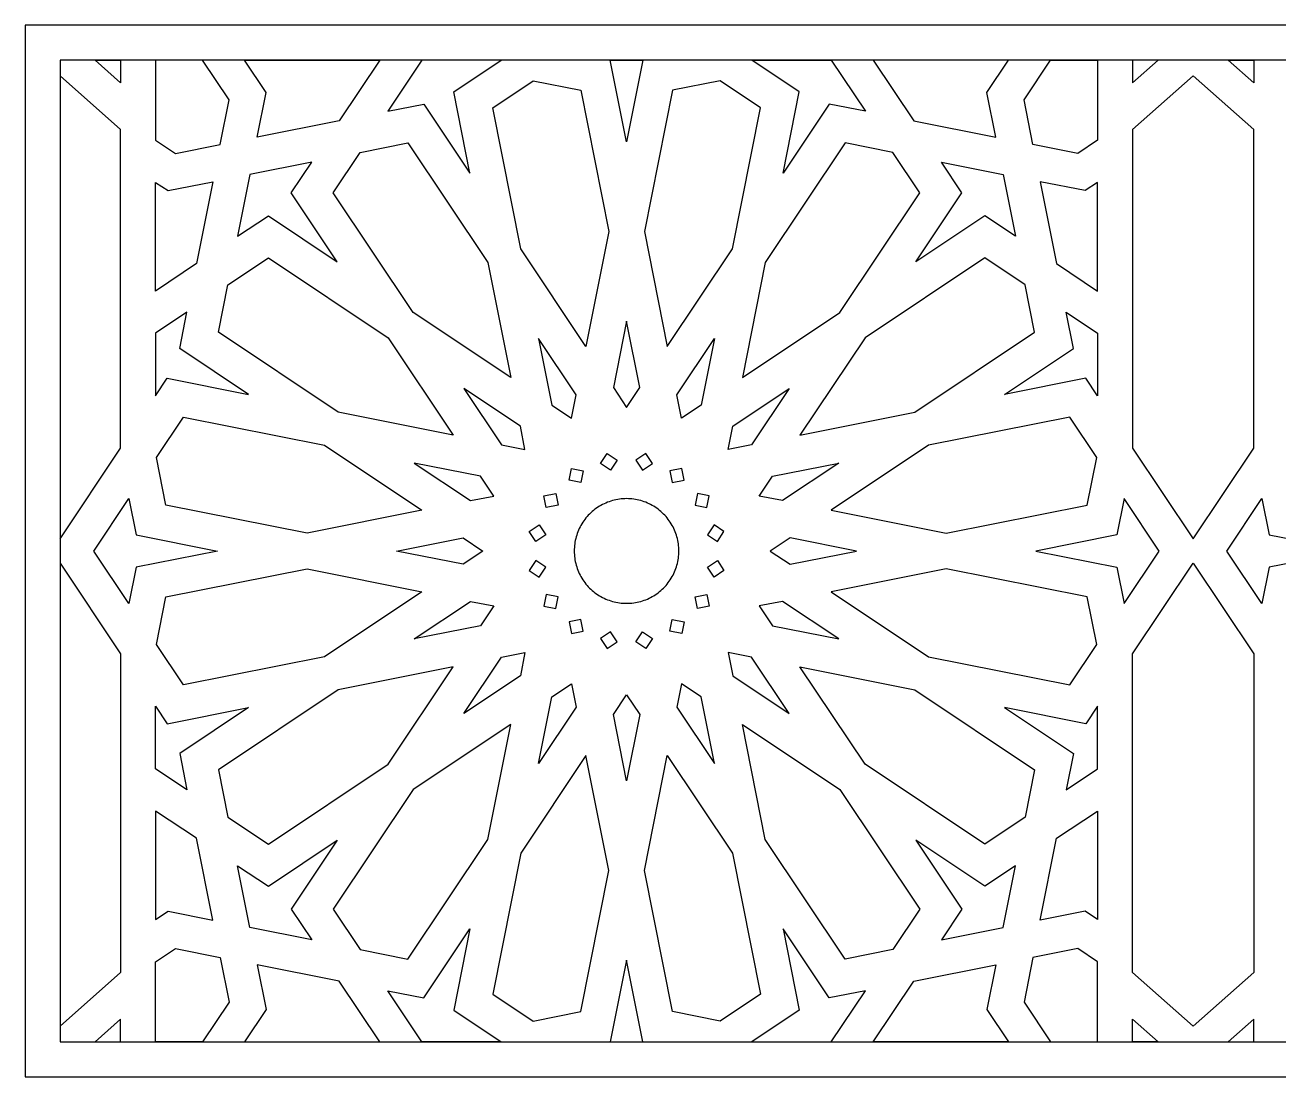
# Model space of a CAD drawing. Header units: millimetres. Extents: x 9700 to 11242, y 212 to 679.
# Drawn here: x 9700 to 10257, y 212 to 679 of the extents above; entities that cross this region are included whole.
import ezdxf

# ---------------------------------------------------------------- set-up
doc = ezdxf.new("R2010")
doc.units = ezdxf.units.MM
doc.layers.get('0').update_dxf_attribs({"color": 1, "true_color": 0xff0000})

msp = doc.modelspace()

# ---------------------------------------------------------------- linework, layer by layer
for p, q in [((11242.07, 679.32), (9699.81, 679.32)), ((9699.81, 679.32), (9699.81, 211.69)), ((11226.53, 663.77), (9715.35, 663.77)), ((9715.35, 663.77), (9715.35, 227.23)), ((9742.29, 653.7), (9730.9, 663.77)), ((9730.9, 663.77), (9742.29, 663.77)), ((9742.29, 663.77), (9742.29, 653.7)), ((9778.69, 663.77), (9757.84, 663.77)), ((9757.84, 663.77), (9757.84, 628.08)), ((9790.52, 646.08), (9778.69, 663.77)), ((9807.02, 649.36), (9797.39, 663.77)), ((9797.39, 663.77), (9857.57, 663.77)), ((9857.57, 663.77), (9839.47, 636.69)), ((9876.26, 663.77), (9861.03, 640.97)), ((9911.51, 663.77), (9876.26, 663.77)), ((9890.42, 649.68), (9911.51, 663.77)), ((9967.21, 627.39), (9959.98, 663.77)), ((9959.98, 663.77), (9967.21, 663.77)), ((9967.21, 663.77), (9974.45, 663.77)), ((9974.45, 663.77), (9967.21, 627.39)), ((10044.01, 649.68), (10022.92, 663.77)), ((10022.92, 663.77), (10058.17, 663.77)), ((10058.17, 663.77), (10073.4, 640.97)), ((10137.04, 663.77), (10076.86, 663.77)), ((10076.86, 663.77), (10094.96, 636.69)), ((10127.41, 649.36), (10137.04, 663.77)), ((10143.91, 646.08), (10155.73, 663.77)), ((10155.73, 663.77), (10176.59, 663.77)), ((10176.59, 663.77), (10176.59, 628.08)), ((10192.14, 663.77), (10192.14, 653.7)), ((10192.14, 653.7), (10203.53, 663.77)), ((10203.53, 663.77), (10192.14, 663.77)), ((10246.02, 653.7), (10234.62, 663.77)), ((10234.62, 663.77), (10246.02, 663.77)), ((10246.02, 663.77), (10246.02, 653.7)), ((9742.29, 632.95), (9715.35, 656.77)), ((9907.69, 642.53), (9925.64, 654.52)), ((9925.64, 654.52), (9946.81, 650.31)), ((10008.79, 654.52), (9987.62, 650.31)), ((10026.74, 642.53), (10008.79, 654.52)), ((10219.08, 656.77), (10192.14, 632.95)), ((10246.02, 632.95), (10219.08, 656.77)), ((9803.06, 629.44), (9807.02, 649.36)), ((9897.61, 613.54), (9890.42, 649.68)), ((9946.81, 650.31), (9959.29, 587.55)), ((9987.62, 650.31), (9975.14, 587.55)), ((10036.82, 613.54), (10044.01, 649.68)), ((10131.37, 629.44), (10127.41, 649.36)), ((9786.56, 626.16), (9790.52, 646.08)), ((9861.03, 640.97), (9877.14, 644.18)), ((9877.14, 644.18), (9897.61, 613.54)), ((9920.18, 579.77), (9907.69, 642.53)), ((10014.25, 579.77), (10026.74, 642.53)), ((10057.29, 644.18), (10036.82, 613.54)), ((10073.4, 640.97), (10057.29, 644.18)), ((10147.87, 626.16), (10143.91, 646.08)), ((9839.47, 636.69), (9803.06, 629.44)), ((10094.96, 636.69), (10131.37, 629.44)), ((9742.29, 491.25), (9742.29, 632.95)), ((10192.14, 632.95), (10192.14, 491.25)), ((10246.02, 491.25), (10246.02, 632.95)), ((9757.84, 628.08), (9766.64, 622.2)), ((9766.64, 622.2), (9786.56, 626.16)), ((9848.82, 622.7), (9869.98, 626.91)), ((9869.98, 626.91), (9905.53, 573.7)), ((10064.44, 626.91), (10028.89, 573.7)), ((10085.61, 622.7), (10064.44, 626.91)), ((10167.79, 622.2), (10147.87, 626.16)), ((10176.59, 628.08), (10167.79, 622.2)), ((9836.83, 604.75), (9848.82, 622.7)), ((10097.6, 604.75), (10085.61, 622.7)), ((9827.26, 618.41), (9799.77, 612.94)), ((9818.13, 604.75), (9827.26, 618.41)), ((10116.3, 604.75), (10107.17, 618.41)), ((10107.17, 618.41), (10134.65, 612.94)), ((9757.84, 561.09), (9757.84, 609.39)), ((9757.84, 609.39), (9763.36, 605.7)), ((9763.36, 605.7), (9783.27, 609.66)), ((9783.27, 609.66), (9776.03, 573.25)), ((9799.77, 612.94), (9794.31, 585.46)), ((10134.65, 612.94), (10140.12, 585.46)), ((10171.07, 605.7), (10151.16, 609.66)), ((10151.16, 609.66), (10158.4, 573.25)), ((10176.59, 609.39), (10171.07, 605.7)), ((10176.59, 561.09), (10176.59, 609.39)), ((9838.6, 574.11), (9818.13, 604.75)), ((9872.38, 551.55), (9836.83, 604.75)), ((10062.05, 551.55), (10097.6, 604.75)), ((10095.83, 574.11), (10116.3, 604.75)), ((9794.31, 585.46), (9807.97, 594.58)), ((9807.97, 594.58), (9838.6, 574.11)), ((10126.46, 594.58), (10095.83, 574.11)), ((10140.12, 585.46), (10126.46, 594.58)), ((9959.29, 587.55), (9949.12, 536.44)), ((9975.14, 587.55), (9985.3, 536.44)), ((9949.12, 536.44), (9920.18, 579.77)), ((9985.3, 536.44), (10014.25, 579.77)), ((9790.02, 563.9), (9807.97, 575.89)), ((9807.97, 575.89), (9861.17, 540.34)), ((10126.46, 575.89), (10073.26, 540.34)), ((10144.41, 563.9), (10126.46, 575.89)), ((9776.03, 573.25), (9757.84, 561.09)), ((9905.53, 573.7), (9915.7, 522.6)), ((10028.89, 573.7), (10018.73, 522.6)), ((10158.4, 573.25), (10176.59, 561.09)), ((9785.81, 542.73), (9790.02, 563.9)), ((10148.62, 542.73), (10144.41, 563.9)), ((9771.74, 551.69), (9757.84, 542.39)), ((9768.54, 535.58), (9771.74, 551.69)), ((9915.7, 522.6), (9872.38, 551.55)), ((9967.21, 547.71), (9961.34, 518.17)), ((9973.09, 518.17), (9967.21, 547.71)), ((10018.73, 522.6), (10062.05, 551.55)), ((10165.89, 535.58), (10162.69, 551.69)), ((10162.69, 551.69), (10176.59, 542.39)), ((9757.84, 542.39), (9757.84, 514.51)), ((9839.01, 507.18), (9785.81, 542.73)), ((10095.42, 507.18), (10148.62, 542.73)), ((10176.59, 542.39), (10176.59, 514.51)), ((9799.17, 515.11), (9768.54, 535.58)), ((9861.17, 540.34), (9890.12, 497.02)), ((9944.84, 514.88), (9928.1, 539.93)), ((9928.1, 539.93), (9933.98, 510.39)), ((9989.59, 514.88), (10006.33, 539.93)), ((10006.33, 539.93), (10000.45, 510.39)), ((10073.26, 540.34), (10044.31, 497.02)), ((10135.25, 515.11), (10165.89, 535.58)), ((9757.84, 514.51), (9763.04, 522.29)), ((9763.04, 522.29), (9799.17, 515.11)), ((10171.39, 522.29), (10135.25, 515.11)), ((10176.59, 514.51), (10171.39, 522.29)), ((9894.94, 517.77), (9911.68, 492.73)), ((9919.99, 501.04), (9894.94, 517.77)), ((9942.77, 504.51), (9944.84, 514.88)), ((9961.34, 518.17), (9967.21, 509.37)), ((9967.21, 509.37), (9973.09, 518.17)), ((9991.66, 504.51), (9989.59, 514.88)), ((10014.44, 501.04), (10039.49, 517.77)), ((10039.49, 517.77), (10022.75, 492.73)), ((9933.98, 510.39), (9942.77, 504.51)), ((10000.45, 510.39), (9991.66, 504.51)), ((9758.2, 487.08), (9770.19, 505.02)), ((9770.19, 505.02), (9832.95, 492.54)), ((9890.12, 497.02), (9839.01, 507.18)), ((10044.31, 497.02), (10095.42, 507.18)), ((10164.24, 505.02), (10101.48, 492.54)), ((10176.23, 487.08), (10164.24, 505.02)), ((9922.05, 490.66), (9919.99, 501.04)), ((10012.38, 490.66), (10014.44, 501.04)), ((9715.35, 450.93), (9742.29, 491.25)), ((9832.95, 492.54), (9876.27, 463.59)), ((9911.68, 492.73), (9922.05, 490.66)), ((10022.75, 492.73), (10012.38, 490.66)), ((10101.48, 492.54), (10058.16, 463.59)), ((10192.14, 491.25), (10219.08, 450.93)), ((10219.08, 450.93), (10246.02, 491.25)), ((9762.41, 465.91), (9758.2, 487.08)), ((9955.63, 484.38), (9958.6, 488.82)), ((9958.6, 488.82), (9963.03, 485.86)), ((9963.03, 485.86), (9960.07, 481.42)), ((9975.83, 488.82), (9971.4, 485.86)), ((9971.4, 485.86), (9974.36, 481.42)), ((9978.79, 484.38), (9975.83, 488.82)), ((10172.02, 465.91), (10176.23, 487.08)), ((9872.79, 484.62), (9897.83, 467.88)), ((9902.33, 478.74), (9872.79, 484.62)), ((9941.64, 476.99), (9942.68, 482.22)), ((9942.68, 482.22), (9947.91, 481.18)), ((9947.91, 481.18), (9946.87, 475.95)), ((9960.07, 481.42), (9955.63, 484.38)), ((9974.36, 481.42), (9978.79, 484.38)), ((9991.75, 482.22), (9986.52, 481.18)), ((9986.52, 481.18), (9987.56, 475.95)), ((9992.79, 476.99), (9991.75, 482.22)), ((10032.1, 478.74), (10061.64, 484.62)), ((10061.64, 484.62), (10036.6, 467.88)), ((9908.21, 469.94), (9902.33, 478.74)), ((9946.87, 475.95), (9941.64, 476.99)), ((9987.56, 475.95), (9992.79, 476.99)), ((10026.22, 469.94), (10032.1, 478.74)), ((9730.42, 445.5), (9745.99, 468.8)), ((9745.99, 468.8), (9749.19, 452.69)), ((9897.83, 467.88), (9908.21, 469.94)), ((9930.49, 470.04), (9935.72, 471.08)), ((9931.53, 464.81), (9930.49, 470.04)), ((9935.72, 471.08), (9936.76, 465.85)), ((9962.48, 468.28), (9961.71, 468.11)), ((9963.26, 468.43), (9962.48, 468.28)), ((9964.05, 468.55), (9963.26, 468.43)), ((9964.83, 468.65), (9964.05, 468.55)), ((9965.63, 468.71), (9964.83, 468.65)), ((9966.42, 468.75), (9965.63, 468.71)), ((9967.21, 468.77), (9966.42, 468.75)), ((9968.01, 468.75), (9967.21, 468.77)), ((9968.8, 468.71), (9968.01, 468.75)), ((9969.59, 468.65), (9968.8, 468.71)), ((9970.38, 468.55), (9969.59, 468.65)), ((9971.17, 468.43), (9970.38, 468.55)), ((9971.95, 468.28), (9971.17, 468.43)), ((9972.72, 468.11), (9971.95, 468.28)), ((9998.71, 471.08), (9997.66, 465.85)), ((10003.94, 470.04), (9998.71, 471.08)), ((10002.9, 464.81), (10003.94, 470.04)), ((10036.6, 467.88), (10026.22, 469.94)), ((10188.44, 468.8), (10185.24, 452.69)), ((10204.01, 445.5), (10188.44, 468.8)), ((10234.14, 445.5), (10249.71, 468.8)), ((10249.71, 468.8), (10252.92, 452.69)), ((9825.17, 453.43), (9762.41, 465.91)), ((9876.27, 463.59), (9825.17, 453.43)), ((9936.76, 465.85), (9931.53, 464.81)), ((9951.92, 463.04), (9951.33, 462.51)), ((9952.53, 463.55), (9951.92, 463.04)), ((9953.16, 464.04), (9952.53, 463.55)), ((9953.8, 464.51), (9953.16, 464.04)), ((9954.45, 464.96), (9953.8, 464.51)), ((9955.13, 465.38), (9954.45, 464.96)), ((9955.81, 465.78), (9955.13, 465.38)), ((9956.51, 466.16), (9955.81, 465.78)), ((9957.22, 466.51), (9956.51, 466.16)), ((9957.94, 466.84), (9957.22, 466.51)), ((9958.68, 467.15), (9957.94, 466.84)), ((9959.42, 467.42), (9958.68, 467.15)), ((9960.18, 467.68), (9959.42, 467.42)), ((9960.94, 467.91), (9960.18, 467.68)), ((9961.71, 468.11), (9960.94, 467.91)), ((9973.49, 467.91), (9972.72, 468.11)), ((9974.25, 467.68), (9973.49, 467.91)), ((9975.01, 467.42), (9974.25, 467.68)), ((9975.75, 467.15), (9975.01, 467.42)), ((9976.48, 466.84), (9975.75, 467.15)), ((9977.21, 466.51), (9976.48, 466.84)), ((9977.92, 466.16), (9977.21, 466.51)), ((9978.62, 465.78), (9977.92, 466.16)), ((9979.3, 465.38), (9978.62, 465.78)), ((9979.97, 464.96), (9979.3, 465.38)), ((9980.63, 464.51), (9979.97, 464.96)), ((9981.27, 464.04), (9980.63, 464.51)), ((9981.9, 463.55), (9981.27, 464.04)), ((9982.51, 463.04), (9981.9, 463.55)), ((9983.09, 462.51), (9982.51, 463.04)), ((9997.66, 465.85), (10002.9, 464.81)), ((10058.16, 463.59), (10109.26, 453.43)), ((10109.26, 453.43), (10172.02, 465.91)), ((9947.34, 457.59), (9946.93, 456.9)), ((9947.76, 458.26), (9947.34, 457.59)), ((9948.21, 458.92), (9947.76, 458.26)), ((9948.68, 459.56), (9948.21, 458.92)), ((9949.17, 460.18), (9948.68, 459.56)), ((9949.68, 460.79), (9949.17, 460.18)), ((9950.21, 461.38), (9949.68, 460.79)), ((9950.76, 461.95), (9950.21, 461.38)), ((9951.33, 462.51), (9950.76, 461.95)), ((9983.67, 461.95), (9983.09, 462.51)), ((9984.22, 461.38), (9983.67, 461.95)), ((9984.75, 460.79), (9984.22, 461.38)), ((9985.26, 460.18), (9984.75, 460.79)), ((9985.75, 459.56), (9985.26, 460.18)), ((9986.22, 458.92), (9985.75, 459.56)), ((9986.67, 458.26), (9986.22, 458.92)), ((9987.09, 457.59), (9986.67, 458.26)), ((9987.49, 456.9), (9987.09, 457.59)), ((9749.19, 452.69), (9785.33, 445.5)), ((9923.9, 454.12), (9928.33, 457.08)), ((9926.86, 449.68), (9923.9, 454.12)), ((9931.3, 452.65), (9926.86, 449.68)), ((9928.33, 457.08), (9931.3, 452.65)), ((9944.81, 451.78), (9944.61, 451.01)), ((9945.04, 452.54), (9944.81, 451.78)), ((9945.29, 453.29), (9945.04, 452.54)), ((9945.57, 454.04), (9945.29, 453.29)), ((9945.87, 454.77), (9945.57, 454.04)), ((9946.2, 455.49), (9945.87, 454.77)), ((9946.56, 456.21), (9946.2, 455.49)), ((9946.93, 456.9), (9946.56, 456.21)), ((9987.87, 456.21), (9987.49, 456.9)), ((9988.23, 455.49), (9987.87, 456.21)), ((9988.55, 454.77), (9988.23, 455.49)), ((9988.86, 454.04), (9988.55, 454.77)), ((9989.14, 453.29), (9988.86, 454.04)), ((9989.39, 452.54), (9989.14, 453.29)), ((9989.62, 451.78), (9989.39, 452.54)), ((9989.82, 451.01), (9989.62, 451.78)), ((10006.1, 457.08), (10003.13, 452.65)), ((10003.13, 452.65), (10007.57, 449.68)), ((10010.53, 454.12), (10006.1, 457.08)), ((10007.57, 449.68), (10010.53, 454.12)), ((10185.24, 452.69), (10149.1, 445.5)), ((10252.92, 452.69), (10289.05, 445.5)), ((9865, 445.5), (9894.55, 451.38)), ((9894.55, 451.38), (9903.34, 445.5)), ((9943.96, 446.3), (9943.95, 445.5)), ((9944, 447.09), (9943.96, 446.3)), ((9944.07, 447.88), (9944, 447.09)), ((9944.16, 448.67), (9944.07, 447.88)), ((9944.29, 449.45), (9944.16, 448.67)), ((9944.43, 450.24), (9944.29, 449.45)), ((9944.61, 451.01), (9944.43, 450.24)), ((9989.99, 450.24), (9989.82, 451.01)), ((9990.14, 449.45), (9989.99, 450.24)), ((9990.26, 448.67), (9990.14, 449.45)), ((9990.36, 447.88), (9990.26, 448.67)), ((9990.43, 447.09), (9990.36, 447.88)), ((9990.47, 446.3), (9990.43, 447.09)), ((9990.48, 445.5), (9990.47, 446.3)), ((10039.88, 451.38), (10031.08, 445.5)), ((10069.42, 445.5), (10039.88, 451.38)), ((9745.99, 422.2), (9730.42, 445.5)), ((9785.33, 445.5), (9749.19, 438.31)), ((9894.55, 439.62), (9865, 445.5)), ((9903.34, 445.5), (9894.55, 439.62)), ((9926.86, 441.32), (9923.9, 436.89)), ((9931.3, 438.36), (9926.86, 441.32)), ((9943.95, 445.5), (9943.96, 444.71)), ((9943.96, 444.71), (9944, 443.91)), ((9944, 443.91), (9944.07, 443.12)), ((9944.07, 443.12), (9944.16, 442.33)), ((9944.16, 442.33), (9944.29, 441.55)), ((9944.29, 441.55), (9944.43, 440.77)), ((9944.43, 440.77), (9944.61, 439.99)), ((9989.82, 439.99), (9989.99, 440.77)), ((9989.99, 440.77), (9990.14, 441.55)), ((9990.14, 441.55), (9990.26, 442.33)), ((9990.26, 442.33), (9990.36, 443.12)), ((9990.36, 443.12), (9990.43, 443.91)), ((9990.43, 443.91), (9990.47, 444.71)), ((9990.47, 444.71), (9990.48, 445.5)), ((10003.13, 438.36), (10007.57, 441.32)), ((10007.57, 441.32), (10010.53, 436.89)), ((10031.08, 445.5), (10039.88, 439.62)), ((10039.88, 439.62), (10069.42, 445.5)), ((10149.1, 445.5), (10185.24, 438.31)), ((10188.44, 422.2), (10204.01, 445.5)), ((10249.71, 422.2), (10234.14, 445.5)), ((10289.05, 445.5), (10252.92, 438.31)), ((9715.35, 440.07), (9742.29, 399.76)), ((9749.19, 438.31), (9745.99, 422.2)), ((9762.41, 425.09), (9825.17, 437.58)), ((9825.17, 437.58), (9876.27, 427.41)), ((9923.9, 436.89), (9928.33, 433.92)), ((9928.33, 433.92), (9931.3, 438.36)), ((9944.61, 439.99), (9944.81, 439.22)), ((9944.81, 439.22), (9945.04, 438.46)), ((9945.04, 438.46), (9945.29, 437.71)), ((9945.29, 437.71), (9945.57, 436.97)), ((9945.57, 436.97), (9945.87, 436.23)), ((9945.87, 436.23), (9946.2, 435.51)), ((9946.2, 435.51), (9946.56, 434.8)), ((9946.56, 434.8), (9946.93, 434.1)), ((9987.49, 434.1), (9987.87, 434.8)), ((9987.87, 434.8), (9988.23, 435.51)), ((9988.23, 435.51), (9988.55, 436.23)), ((9988.55, 436.23), (9988.86, 436.97)), ((9988.86, 436.97), (9989.14, 437.71)), ((9989.14, 437.71), (9989.39, 438.46)), ((9989.39, 438.46), (9989.62, 439.22)), ((9989.62, 439.22), (9989.82, 439.99)), ((10006.1, 433.92), (10003.13, 438.36)), ((10010.53, 436.89), (10006.1, 433.92)), ((10109.26, 437.58), (10058.16, 427.41)), ((10172.02, 425.09), (10109.26, 437.58)), ((10185.24, 438.31), (10188.44, 422.2)), ((10192.14, 399.76), (10219.08, 440.07)), ((10219.08, 440.07), (10246.02, 399.76)), ((10252.92, 438.31), (10249.71, 422.2)), ((9946.93, 434.1), (9947.34, 433.41)), ((9947.34, 433.41), (9947.76, 432.74)), ((9947.76, 432.74), (9948.21, 432.08)), ((9948.21, 432.08), (9948.68, 431.44)), ((9948.68, 431.44), (9949.17, 430.82)), ((9949.17, 430.82), (9949.68, 430.21)), ((9949.68, 430.21), (9950.21, 429.62)), ((9950.21, 429.62), (9950.76, 429.05)), ((9983.67, 429.05), (9984.22, 429.62)), ((9984.22, 429.62), (9984.75, 430.21)), ((9984.75, 430.21), (9985.26, 430.82)), ((9985.26, 430.82), (9985.75, 431.44)), ((9985.75, 431.44), (9986.22, 432.08)), ((9986.22, 432.08), (9986.67, 432.74)), ((9986.67, 432.74), (9987.09, 433.41)), ((9987.09, 433.41), (9987.49, 434.1)), ((9758.2, 403.93), (9762.41, 425.09)), ((9876.27, 427.41), (9832.95, 398.46)), ((9931.53, 426.2), (9930.49, 420.96)), ((9936.76, 425.16), (9931.53, 426.2)), ((9935.72, 419.92), (9936.76, 425.16)), ((9950.76, 429.05), (9951.33, 428.5)), ((9951.33, 428.5), (9951.92, 427.97)), ((9951.92, 427.97), (9952.53, 427.45)), ((9952.53, 427.45), (9953.16, 426.96)), ((9953.16, 426.96), (9953.8, 426.49)), ((9953.8, 426.49), (9954.45, 426.05)), ((9954.45, 426.05), (9955.13, 425.62)), ((9955.13, 425.62), (9955.81, 425.22)), ((9955.81, 425.22), (9956.51, 424.84)), ((9956.51, 424.84), (9957.22, 424.49)), ((9957.22, 424.49), (9957.94, 424.16)), ((9957.94, 424.16), (9958.68, 423.86)), ((9958.68, 423.86), (9959.42, 423.58)), ((9975.01, 423.58), (9975.75, 423.86)), ((9975.75, 423.86), (9976.48, 424.16)), ((9976.48, 424.16), (9977.21, 424.49)), ((9977.21, 424.49), (9977.92, 424.84)), ((9977.92, 424.84), (9978.62, 425.22)), ((9978.62, 425.22), (9979.3, 425.62)), ((9979.3, 425.62), (9979.97, 426.05)), ((9979.97, 426.05), (9980.63, 426.49)), ((9980.63, 426.49), (9981.27, 426.96)), ((9981.27, 426.96), (9981.9, 427.45)), ((9981.9, 427.45), (9982.51, 427.97)), ((9982.51, 427.97), (9983.09, 428.5)), ((9983.09, 428.5), (9983.67, 429.05)), ((9997.66, 425.16), (10002.9, 426.2)), ((9998.71, 419.92), (9997.66, 425.16)), ((10002.9, 426.2), (10003.94, 420.96)), ((10058.16, 427.41), (10101.48, 398.46)), ((10176.23, 403.93), (10172.02, 425.09)), ((9872.79, 406.39), (9897.83, 423.12)), ((9897.83, 423.12), (9908.21, 421.06)), ((9908.21, 421.06), (9902.33, 412.26)), ((9930.49, 420.96), (9935.72, 419.92)), ((9959.42, 423.58), (9960.18, 423.33)), ((9960.18, 423.33), (9960.94, 423.1)), ((9960.94, 423.1), (9961.71, 422.9)), ((9961.71, 422.9), (9962.48, 422.72)), ((9962.48, 422.72), (9963.26, 422.57)), ((9963.26, 422.57), (9964.05, 422.45)), ((9964.05, 422.45), (9964.83, 422.36)), ((9964.83, 422.36), (9965.63, 422.29)), ((9965.63, 422.29), (9966.42, 422.25)), ((9966.42, 422.25), (9967.21, 422.24)), ((9967.21, 422.24), (9968.01, 422.25)), ((9968.01, 422.25), (9968.8, 422.29)), ((9968.8, 422.29), (9969.59, 422.36)), ((9969.59, 422.36), (9970.38, 422.45)), ((9970.38, 422.45), (9971.17, 422.57)), ((9971.17, 422.57), (9971.95, 422.72)), ((9971.95, 422.72), (9972.72, 422.9)), ((9972.72, 422.9), (9973.49, 423.1)), ((9973.49, 423.1), (9974.25, 423.33)), ((9974.25, 423.33), (9975.01, 423.58)), ((10003.94, 420.96), (9998.71, 419.92)), ((10036.6, 423.12), (10026.22, 421.06)), ((10026.22, 421.06), (10032.1, 412.26)), ((10061.64, 406.39), (10036.6, 423.12)), ((9946.87, 415.05), (9941.64, 414.01)), ((9941.64, 414.01), (9942.68, 408.78)), ((9947.91, 409.82), (9946.87, 415.05)), ((9986.52, 409.82), (9987.56, 415.05)), ((9987.56, 415.05), (9992.79, 414.01)), ((9992.79, 414.01), (9991.75, 408.78)), ((9902.33, 412.26), (9872.79, 406.39)), ((9942.68, 408.78), (9947.91, 409.82)), ((9960.07, 409.58), (9955.63, 406.62)), ((9963.03, 405.15), (9960.07, 409.58)), ((9971.4, 405.15), (9974.36, 409.58)), ((9974.36, 409.58), (9978.79, 406.62)), ((9991.75, 408.78), (9986.52, 409.82)), ((10032.1, 412.26), (10061.64, 406.39)), ((9770.19, 385.98), (9758.2, 403.93)), ((9955.63, 406.62), (9958.6, 402.19)), ((9958.6, 402.19), (9963.03, 405.15)), ((9975.83, 402.19), (9971.4, 405.15)), ((9978.79, 406.62), (9975.83, 402.19)), ((10164.24, 385.98), (10176.23, 403.93)), ((9742.29, 399.76), (9742.29, 258.06)), ((9832.95, 398.46), (9770.19, 385.98)), ((9894.94, 373.23), (9911.68, 398.28)), ((9911.68, 398.28), (9922.05, 400.34)), ((9922.05, 400.34), (9919.99, 389.96)), ((10022.75, 398.28), (10012.38, 400.34)), ((10012.38, 400.34), (10014.44, 389.96)), ((10039.49, 373.23), (10022.75, 398.28)), ((10101.48, 398.46), (10164.24, 385.98)), ((10192.14, 258.06), (10192.14, 399.76)), ((10246.02, 399.76), (10246.02, 258.06)), ((9890.12, 393.99), (9839.01, 383.82)), ((9861.17, 350.66), (9890.12, 393.99)), ((10073.26, 350.66), (10044.31, 393.99)), ((10044.31, 393.99), (10095.42, 383.82)), ((9919.99, 389.96), (9894.94, 373.23)), ((9933.98, 380.62), (9942.77, 386.49)), ((9942.77, 386.49), (9944.84, 376.12)), ((9991.66, 386.49), (9989.59, 376.12)), ((10000.45, 380.62), (9991.66, 386.49)), ((10014.44, 389.96), (10039.49, 373.23)), ((9839.01, 383.82), (9785.81, 348.27)), ((9928.1, 351.07), (9933.98, 380.62)), ((9961.34, 372.84), (9967.21, 381.63)), ((9967.21, 381.63), (9973.09, 372.84)), ((10006.33, 351.07), (10000.45, 380.62)), ((10095.42, 383.82), (10148.62, 348.27)), ((9757.84, 348.61), (9757.84, 376.49)), ((9757.84, 376.49), (9763.04, 368.71)), ((9763.04, 368.71), (9799.17, 375.9)), ((9799.17, 375.9), (9768.54, 355.43)), ((9944.84, 376.12), (9928.1, 351.07)), ((9989.59, 376.12), (10006.33, 351.07)), ((10171.39, 368.71), (10135.25, 375.9)), ((10135.25, 375.9), (10165.89, 355.43)), ((10176.59, 376.49), (10171.39, 368.71)), ((10176.59, 348.61), (10176.59, 376.49)), ((9915.7, 368.4), (9872.38, 339.46)), ((9905.53, 317.3), (9915.7, 368.4)), ((9967.21, 343.29), (9961.34, 372.84)), ((9973.09, 372.84), (9967.21, 343.29)), ((10028.89, 317.3), (10018.73, 368.4)), ((10018.73, 368.4), (10062.05, 339.46)), ((9768.54, 355.43), (9771.74, 339.32)), ((9949.12, 354.56), (9920.18, 311.23)), ((9959.29, 303.45), (9949.12, 354.56)), ((9975.14, 303.45), (9985.3, 354.56)), ((9985.3, 354.56), (10014.25, 311.23)), ((10165.89, 355.43), (10162.69, 339.32)), ((9771.74, 339.32), (9757.84, 348.61)), ((9785.81, 348.27), (9790.02, 327.1)), ((9807.97, 315.11), (9861.17, 350.66)), ((10126.46, 315.11), (10073.26, 350.66)), ((10148.62, 348.27), (10144.41, 327.1)), ((10162.69, 339.32), (10176.59, 348.61)), ((9872.38, 339.46), (9836.83, 286.25)), ((10062.05, 339.46), (10097.6, 286.25)), ((9776.03, 317.76), (9757.84, 329.91)), ((9757.84, 329.91), (9757.84, 281.62)), ((10158.4, 317.76), (10176.59, 329.91)), ((10176.59, 329.91), (10176.59, 281.62)), ((9790.02, 327.1), (9807.97, 315.11)), ((10144.41, 327.1), (10126.46, 315.11)), ((9783.27, 281.34), (9776.03, 317.76)), ((10151.16, 281.34), (10158.4, 317.76)), ((9807.97, 296.42), (9838.6, 316.89)), ((9838.6, 316.89), (9818.13, 286.25)), ((9869.98, 264.1), (9905.53, 317.3)), ((10064.44, 264.1), (10028.89, 317.3)), ((10126.46, 296.42), (10095.83, 316.89)), ((10095.83, 316.89), (10116.3, 286.25)), ((9920.18, 311.23), (9907.69, 248.48)), ((10014.25, 311.23), (10026.74, 248.48)), ((9794.31, 305.54), (9807.97, 296.42)), ((9799.77, 278.06), (9794.31, 305.54)), ((9946.81, 240.7), (9959.29, 303.45)), ((9987.62, 240.7), (9975.14, 303.45)), ((10140.12, 305.54), (10126.46, 296.42)), ((10134.65, 278.06), (10140.12, 305.54)), ((9757.84, 281.62), (9763.36, 285.31)), ((9763.36, 285.31), (9783.27, 281.34)), ((9818.13, 286.25), (9827.26, 272.6)), ((9836.83, 286.25), (9848.82, 268.31)), ((10097.6, 286.25), (10085.61, 268.31)), ((10116.3, 286.25), (10107.17, 272.6)), ((10171.07, 285.31), (10151.16, 281.34)), ((10176.59, 281.62), (10171.07, 285.31)), ((9827.26, 272.6), (9799.77, 278.06)), ((9877.14, 246.82), (9897.61, 277.46)), ((9897.61, 277.46), (9890.42, 241.32)), ((10057.29, 246.82), (10036.82, 277.46)), ((10036.82, 277.46), (10044.01, 241.32)), ((10107.17, 272.6), (10134.65, 278.06)), ((9757.84, 262.92), (9766.64, 268.8)), ((9766.64, 268.8), (9786.56, 264.84)), ((9848.82, 268.31), (9869.98, 264.1)), ((10085.61, 268.31), (10064.44, 264.1)), ((10167.79, 268.8), (10147.87, 264.84)), ((10176.59, 262.92), (10167.79, 268.8)), ((9757.84, 227.23), (9757.84, 262.92)), ((9786.56, 264.84), (9790.52, 244.93)), ((9967.21, 263.62), (9959.98, 227.23)), ((9974.45, 227.23), (9967.21, 263.62)), ((10147.87, 264.84), (10143.91, 244.93)), ((10176.59, 227.23), (10176.59, 262.92)), ((9742.29, 258.06), (9715.35, 234.23)), ((9839.47, 254.32), (9803.06, 261.56)), ((9803.06, 261.56), (9807.02, 241.64)), ((10094.96, 254.32), (10131.37, 261.56)), ((10131.37, 261.56), (10127.41, 241.64)), ((10219.08, 234.23), (10192.14, 258.06)), ((10246.02, 258.06), (10219.08, 234.23)), ((9857.57, 227.23), (9839.47, 254.32)), ((10076.86, 227.23), (10094.96, 254.32)), ((9876.26, 227.23), (9861.03, 250.03)), ((9861.03, 250.03), (9877.14, 246.82)), ((9907.69, 248.48), (9925.64, 236.49)), ((10026.74, 248.48), (10008.79, 236.49)), ((10073.4, 250.03), (10057.29, 246.82)), ((10058.17, 227.23), (10073.4, 250.03)), ((9790.52, 244.93), (9778.69, 227.23)), ((9807.02, 241.64), (9797.39, 227.23)), ((9890.42, 241.32), (9911.51, 227.23)), ((9925.64, 236.49), (9946.81, 240.7)), ((10008.79, 236.49), (9987.62, 240.7)), ((10044.01, 241.32), (10022.92, 227.23)), ((10127.41, 241.64), (10137.04, 227.23)), ((10143.91, 244.93), (10155.73, 227.23)), ((9742.29, 237.31), (9730.9, 227.23)), ((9742.29, 227.23), (9742.29, 237.31)), ((10192.14, 227.23), (10192.14, 237.31)), ((10192.14, 237.31), (10203.53, 227.23)), ((10246.02, 237.31), (10234.62, 227.23)), ((10246.02, 227.23), (10246.02, 237.31)), ((9715.35, 227.23), (11226.53, 227.23)), ((9730.9, 227.23), (9742.29, 227.23)), ((9778.69, 227.23), (9757.84, 227.23)), ((9797.39, 227.23), (9857.57, 227.23)), ((9911.51, 227.23), (9876.26, 227.23)), ((9959.98, 227.23), (9967.21, 227.23)), ((9967.21, 227.23), (9974.45, 227.23)), ((10022.92, 227.23), (10058.17, 227.23)), ((10137.04, 227.23), (10076.86, 227.23)), ((10155.73, 227.23), (10176.59, 227.23)), ((10203.53, 227.23), (10192.14, 227.23)), ((10234.62, 227.23), (10246.02, 227.23)), ((9699.81, 211.69), (11242.07, 211.69))]:
    msp.add_line(p, q)

doc.saveas('drawing.dxf')
